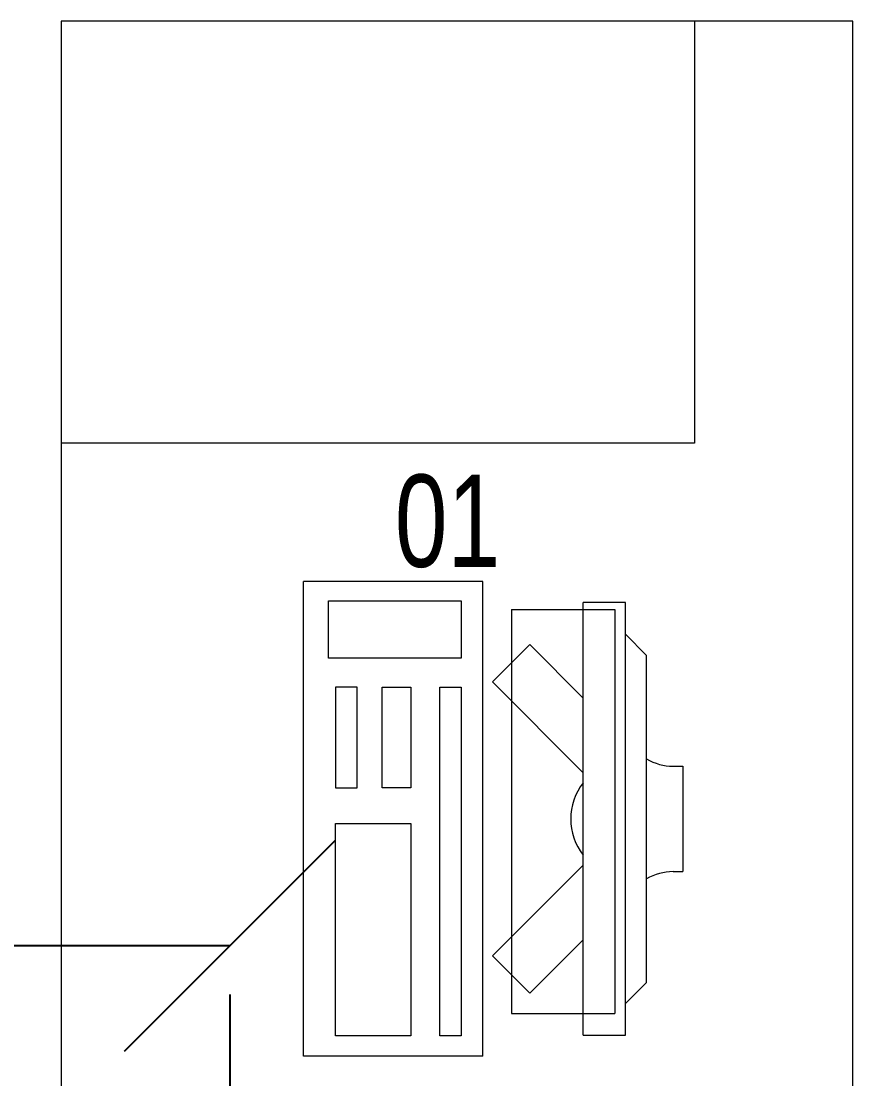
# Model space of a CAD drawing. Header units: inches. Extents: x -12418 to 57169, y -29325 to 19878.
# Drawn here: x 24642 to 25430, y -12827 to -11824 of the extents above; entities that cross this region are included whole.
import ezdxf

# ---------------------------------------------------------------- set-up
doc = ezdxf.new("R2010")
doc.units = ezdxf.units.IN
doc.header["$LTSCALE"] = 25
doc.header["$MEASUREMENT"] = 0
doc.linetypes.add('00-Ground Floor$0$HIDDEN', pattern=[9.525, 6.35, -3.175])
doc.linetypes.add('DASHDOT', pattern=[25.4, 12.7, -6.35, 0, -6.35])
doc.layers.get('0').update_dxf_attribs({"color": 8})
doc.layers.get('Defpoints').update_dxf_attribs({"color": 8})
for name, color, linetype, lineweight in [('00-Ground Floor$0$72_EGR_EQP_TAG', 142, 'Continuous', 5), ('00-Ground Floor$0$LOADING', 253, 'Continuous', 5), ('E-LITE-CLNG-CNDT', 6, 'DASHDOT', 35), ('T-DATA-DIM', 251, 'DASHDOT', 25), ('T-DATA-DIM @ 100', 251, 'DASHDOT', 25)]:
    doc.layers.add(name, color=color, linetype=linetype, lineweight=lineweight)
doc.styles.add('00-Ground Floor$0$X3G_ENTITY_257CFD', font='swisscl.ttf', dxfattribs={"height": 200})
doc.styles.add('DC_Simplex', font='SIMPLEX.shx', dxfattribs={"width": 0.7})
doc.dimstyles.new('DevCad-MM', dxfattribs={"dimscale": 0.01, "dimtxt": 2, "dimasz": 2, "dimexe": 1, "dimexo": 1, "dimgap": 0.6, "dimtad": 1, "dimdec": 0, "dimrnd": 10, "dimzin": 1, "dimdsep": 46, "dimtxsty": 'DC_Simplex', "dimblk1": 'OBLIQUE', "dimblk2": 'OBLIQUE', "dimsah": 1, "dimcen": 3, "dimclrd": 256, "dimclre": 256, "dimclrt": 45, "dimadec": 0, "dimazin": 0, "dimtfac": 1, "dimtdec": 0, "dimtix": 1, "dimtmove": 2, "dimatfit": 2, "dimldrblk": 'OBLIQUE', "dimfxl": 1, "dimtolj": 1, "dimtzin": 0, "dimarcsym": 0})

# ---------------------------------------------------------------- blocks, each defined once
blk = doc.blocks.new('00-Ground Floor$0$GF21043-P')
at = {"color": 0}
for p, q in [((0.8, 0.75), (-0.8, 0.75)), ((-0.8, 0.75), (-0.8, 0)), ((-0.8, 0), (0.8, 0))]:
    blk.add_line(p, q, dxfattribs=at)
at = {"color": 0, "linetype": '00-Ground Floor$0$HIDDEN'}
for p, q in [((-0.8, 0.6), (-0.4, 0.6)), ((-0.4, 0.6), (-0.4, 0))]:
    blk.add_line(p, q, dxfattribs=at)
blk = doc.blocks.new('00-Ground Floor$0$ITCWLS1-P')
at = {"layer": '00-Ground Floor$0$LOADING'}
for p, q in [((-0.17, 0.45), (-0.17, 0)), ((-0.17, 0.45), (0, 0.45)), ((0, 0.45), (0, 0)), ((-0.2651, 0.43, 0), (-0.3051, 0.43, 0)), ((-0.3051, 0.43, 0), (-0.3051, 0.02, 0)), ((-0.2651, 0.43, 0), (-0.2651, 0.02, 0)), ((-0.1496, 0.4305), (-0.1291, 0.4305)), ((-0.1291, 0.4305), (-0.1291, 0.4089)), ((-0.197, 0.4094), (-0.295, 0.4094)), ((-0.295, 0.0264), (-0.295, 0.4094)), ((-0.197, 0.0264), (-0.197, 0.4094)), ((-0.3251, 0.38, 0), (-0.3051, 0.4, 0)), ((-0.3251, 0.38, 0), (-0.3251, 0.07, 0)), ((-0.3503, 0.275), (-0.3596, 0.275)), ((-0.3596, 0.175), (-0.3596, 0.275)), ((-0.3503, 0.175), (-0.3596, 0.175)), ((-0.3251, 0.07, 0), (-0.3051, 0.05, 0)), ((-0.197, 0.0264), (-0.295, 0.0264)), ((-0.3051, 0.02, 0), (-0.2651, 0.02, 0)), ((-0.17, 0), (0, 0))]:
    blk.add_line(p, q, dxfattribs=at)
at = {"layer": '00-Ground Floor$0$LOADING', "extrusion": (2.48281e-10, 3.18408e-10, -1)}
for p, q in [((-0.2651, 0.3395), (-0.2144, 0.3902)), ((-0.1791, 0.3548), (-0.2144, 0.3902)), ((-0.2651, 0.2688), (-0.1791, 0.3548))]:
    blk.add_line(p, q, dxfattribs=at)
at = {"layer": '00-Ground Floor$0$LOADING', "extrusion": (2.48281e-10, -3.18408e-10, -1)}
for p, q in [((-0.2651, 0.1812), (-0.1791, 0.0952)), ((-0.2651, 0.1105), (-0.2144, 0.0598)), ((-0.1791, 0.0952), (-0.2144, 0.0598))]:
    blk.add_line(p, q, dxfattribs=at)
at = {"layer": '00-Ground Floor$0$LOADING'}
for points in [[(-0.1291, 0.4089), (-0.1291, 0.1), (-0.1496, 0.1), (-0.1496, 0.4305)], [(-0.1496, 0.1), (-0.1496, 0.1), (-0.1496, 0.1), (-0.1496, 0.1), (-0.1496, 0.1), (-0.1496, 0.1), (-0.1496, 0.1), (-0.1496, 0.1), (-0.1496, 0.1)], [(-0.1496, 0.1), (-0.1496, 0.1), (-0.1496, 0.1), (-0.1496, 0.1), (-0.1496, 0.1), (-0.1496, 0.1), (-0.1496, 0.1), (-0.1496, 0.1), (-0.1496, 0.1), (-0.1496, 0.1), (-0.1496, 0.1), (-0.1496, 0.1), (-0.1496, 0.1), (-0.1496, 0.1), (-0.1496, 0.1), (-0.1496, 0.1), (-0.1496, 0.1), (-0.1496, 0.1)], [(-0.1496, 0.1), (-0.1496, 0.1), (-0.1496, 0.1), (-0.1496, 0.1), (-0.1496, 0.1), (-0.1496, 0.1), (-0.1496, 0.1), (-0.1496, 0.1), (-0.1496, 0.1), (-0.1496, 0.1)], [(-0.1496, 0.1), (-0.1496, 0.1), (-0.1496, 0.1), (-0.1496, 0.1), (-0.1496, 0.1), (-0.1496, 0.1), (-0.1496, 0.1)], [(-0.1496, 0.1), (-0.1496, 0.1), (-0.1496, 0.1), (-0.1496, 0.1), (-0.1496, 0.1), (-0.1496, 0.1), (-0.1496, 0.1), (-0.1496, 0.1), (-0.1496, 0.1), (-0.1496, 0.1)], [(-0.1496, 0.1), (-0.1496, 0.1), (-0.1496, 0.1), (-0.1496, 0.1), (-0.1496, 0.1), (-0.1496, 0.1), (-0.1496, 0.1), (-0.1496, 0.1), (-0.1496, 0.1), (-0.1496, 0.1), (-0.1496, 0.1), (-0.1496, 0.1), (-0.1496, 0.1), (-0.1496, 0.1), (-0.1496, 0.1)], [(-0.1496, 0.1), (-0.1496, 0.1), (-0.1496, 0.1), (-0.1496, 0.1), (-0.1496, 0.1), (-0.1496, 0.1), (-0.1496, 0.1), (-0.1496, 0.1), (-0.1496, 0.1), (-0.1496, 0.1)], [(-0.1496, 0.1), (-0.1496, 0.1), (-0.1496, 0.1), (-0.1496, 0.1), (-0.1496, 0.1), (-0.1496, 0.1), (-0.1496, 0.1), (-0.1496, 0.1), (-0.1496, 0.1), (-0.1496, 0.1)], [(-0.1496, 0.1), (-0.1496, 0.1), (-0.1496, 0.1), (-0.1496, 0.1), (-0.1496, 0.1), (-0.1496, 0.1), (-0.1496, 0.1), (-0.1496, 0.1), (-0.1496, 0.1), (-0.1496, 0.1), (-0.1496, 0.1), (-0.1496, 0.1), (-0.1496, 0.1), (-0.1496, 0.1), (-0.1496, 0.1), (-0.1496, 0.1), (-0.1496, 0.1), (-0.1496, 0.1), (-0.1496, 0.1), (-0.1496, 0.1), (-0.1496, 0.1), (-0.1496, 0.1), (-0.1496, 0.1), (-0.1496, 0.1), (-0.1496, 0.1), (-0.1496, 0.1), (-0.1496, 0.1), (-0.1496, 0.1), (-0.1496, 0.1), (-0.1496, 0.1), (-0.1496, 0.1), (-0.1496, 0.1), (-0.1496, 0.1), (-0.1496, 0.1), (-0.1496, 0.1), (-0.1496, 0.1), (-0.1496, 0.1), (-0.1496, 0.1), (-0.1496, 0.1), (-0.1496, 0.1), (-0.1496, 0.1), (-0.1496, 0.1), (-0.1496, 0.1), (-0.1496, 0.1), (-0.1496, 0.1), (-0.1496, 0.1), (-0.1496, 0.1), (-0.1496, 0.1), (-0.1496, 0.1), (-0.1496, 0.1), (-0.1496, 0.1), (-0.1496, 0.1), (-0.1496, 0.1), (-0.1496, 0.1)], [(-0.1496, 0.1), (-0.1496, 0.1), (-0.1496, 0.1), (-0.1496, 0.1), (-0.1496, 0.1), (-0.1496, 0.1), (-0.1496, 0.1), (-0.1496, 0.1), (-0.1496, 0.1), (-0.1496, 0.1), (-0.1496, 0.1), (-0.1496, 0.1), (-0.1496, 0.1), (-0.1496, 0.1), (-0.1496, 0.1), (-0.1496, 0.1), (-0.1496, 0.1), (-0.1496, 0.1), (-0.1496, 0.1), (-0.1496, 0.1), (-0.1496, 0.1), (-0.1496, 0.1), (-0.1496, 0.1), (-0.1496, 0.1), (-0.1496, 0.1), (-0.1496, 0.1), (-0.1496, 0.1), (-0.1496, 0.1), (-0.1496, 0.1), (-0.1496, 0.1), (-0.1496, 0.1), (-0.1496, 0.1), (-0.1496, 0.1), (-0.1496, 0.1), (-0.1496, 0.1), (-0.1496, 0.1), (-0.1496, 0.1), (-0.1496, 0.1), (-0.1496, 0.1), (-0.1496, 0.1), (-0.1496, 0.1), (-0.1496, 0.1), (-0.1496, 0.1), (-0.1496, 0.1), (-0.1496, 0.1), (-0.1496, 0.1), (-0.1496, 0.1), (-0.1496, 0.1), (-0.1496, 0.1), (-0.1496, 0.1), (-0.1496, 0.1), (-0.1496, 0.1), (-0.1496, 0.1), (-0.1496, 0.1), (-0.1496, 0.1), (-0.1496, 0.1), (-0.1496, 0.1), (-0.1496, 0.1), (-0.1496, 0.1), (-0.1496, 0.1), (-0.1496, 0.1), (-0.1496, 0.1), (-0.1496, 0.1), (-0.1496, 0.1), (-0.1496, 0.1), (-0.1496, 0.1), (-0.1496, 0.1), (-0.1496, 0.1), (-0.1496, 0.1), (-0.1496, 0.1), (-0.1496, 0.1), (-0.1496, 0.1), (-0.1496, 0.1), (-0.1496, 0.1), (-0.1496, 0.1), (-0.1496, 0.1), (-0.1496, 0.1), (-0.1496, 0.1), (-0.1496, 0.1), (-0.1496, 0.1), (-0.1496, 0.1), (-0.1496, 0.1), (-0.1496, 0.1), (-0.1496, 0.1), (-0.1496, 0.1), (-0.1496, 0.1), (-0.1496, 0.1), (-0.1496, 0.1), (-0.1496, 0.1)], [(-0.1496, 0.1), (-0.1496, 0.1), (-0.1496, 0.1), (-0.1496, 0.1), (-0.1496, 0.1), (-0.1496, 0.1), (-0.1496, 0.1), (-0.1496, 0.1), (-0.1496, 0.1), (-0.1496, 0.1), (-0.1496, 0.1), (-0.1496, 0.1)], [(-0.1496, 0.1), (-0.1496, 0.1), (-0.1496, 0.1), (-0.1496, 0.1), (-0.1496, 0.1), (-0.1496, 0.1), (-0.1496, 0.1)], [(-0.1496, 0.1), (-0.1496, 0.1), (-0.1496, 0.1), (-0.1496, 0.1), (-0.1496, 0.1), (-0.1496, 0.1), (-0.1496, 0.1), (-0.1496, 0.1), (-0.1496, 0.1), (-0.1496, 0.1), (-0.1496, 0.1), (-0.1496, 0.1), (-0.1496, 0.1), (-0.1496, 0.1), (-0.1496, 0.1), (-0.1496, 0.1), (-0.1496, 0.1)], [(-0.1496, 0.1), (-0.1496, 0.1), (-0.1496, 0.1), (-0.1496, 0.1), (-0.1496, 0.1), (-0.1496, 0.1), (-0.1496, 0.1), (-0.1496, 0.1), (-0.1496, 0.1), (-0.1496, 0.1), (-0.1496, 0.1), (-0.1496, 0.1), (-0.1496, 0.1), (-0.1496, 0.1), (-0.1496, 0.1), (-0.1496, 0.1), (-0.1496, 0.1), (-0.1496, 0.1), (-0.1496, 0.1), (-0.1496, 0.1), (-0.1496, 0.1), (-0.1496, 0.1), (-0.1496, 0.1), (-0.1496, 0.1), (-0.1496, 0.1), (-0.1496, 0.1), (-0.1496, 0.1), (-0.1496, 0.1), (-0.1496, 0.1), (-0.1496, 0.1), (-0.1496, 0.1), (-0.1496, 0.1), (-0.1496, 0.1), (-0.1496, 0.1), (-0.1496, 0.1), (-0.1496, 0.1), (-0.1496, 0.1), (-0.1496, 0.1), (-0.1496, 0.1), (-0.1496, 0.1), (-0.1496, 0.1), (-0.1496, 0.1), (-0.1496, 0.1), (-0.1496, 0.1), (-0.1496, 0.1), (-0.1496, 0.1), (-0.1496, 0.1), (-0.1496, 0.1), (-0.1496, 0.1), (-0.1496, 0.1), (-0.1496, 0.1), (-0.1496, 0.1), (-0.1496, 0.1), (-0.1496, 0.1), (-0.1496, 0.1), (-0.1496, 0.1), (-0.1496, 0.1), (-0.1496, 0.1), (-0.1496, 0.1), (-0.1496, 0.1), (-0.1496, 0.1), (-0.1496, 0.1), (-0.1496, 0.1), (-0.1496, 0.1), (-0.1496, 0.1), (-0.1496, 0.1), (-0.1496, 0.1), (-0.1496, 0.1), (-0.1496, 0.1), (-0.1496, 0.1), (-0.1496, 0.1), (-0.1496, 0.1), (-0.1496, 0.1), (-0.1496, 0.1), (-0.1496, 0.1), (-0.1496, 0.1), (-0.1496, 0.1), (-0.1496, 0.1), (-0.1496, 0.1), (-0.1496, 0.1), (-0.1496, 0.1), (-0.1496, 0.1), (-0.1496, 0.1), (-0.1496, 0.1), (-0.1496, 0.1), (-0.1496, 0.1), (-0.1496, 0.1), (-0.1496, 0.1), (-0.1496, 0.1), (-0.1496, 0.1), (-0.1496, 0.1), (-0.1496, 0.1), (-0.1496, 0.1), (-0.1496, 0.1), (-0.1496, 0.1), (-0.1496, 0.1), (-0.1496, 0.1), (-0.1496, 0.1), (-0.1496, 0.1), (-0.1496, 0.1), (-0.1496, 0.1), (-0.1496, 0.1), (-0.1496, 0.1), (-0.1496, 0.1), (-0.1496, 0.1), (-0.1496, 0.1), (-0.1496, 0.1), (-0.1496, 0.1), (-0.1496, 0.1), (-0.1496, 0.1), (-0.1496, 0.1)], [(-0.1496, 0.1), (-0.1496, 0.1), (-0.1496, 0.1), (-0.1496, 0.1), (-0.1496, 0.1), (-0.1496, 0.1), (-0.1496, 0.1), (-0.1496, 0.1)]]:
    blk.add_lwpolyline(points, dxfattribs=at)
for points in [[(-0.1019, 0.4305), (-0.0304, 0.4305), (-0.0304, 0.2294), (-0.1019, 0.2294)], [(-0.1019, 0.1954), (-0.0747, 0.1954), (-0.0747, 0.1), (-0.1019, 0.1)], [(-0.0304, 0.1954), (-0.0508, 0.1954), (-0.0508, 0.1), (-0.0304, 0.1)], [(-0.1496, 0.1), (-0.1496, 0.1), (-0.1496, 0.1), (-0.1496, 0.1), (-0.1496, 0.1), (-0.1496, 0.1), (-0.1496, 0.1), (-0.1496, 0.1), (-0.1496, 0.1), (-0.1496, 0.1), (-0.1496, 0.1), (-0.1496, 0.1), (-0.1496, 0.1), (-0.1496, 0.1), (-0.1496, 0.1), (-0.1496, 0.1), (-0.1496, 0.1), (-0.1496, 0.1), (-0.1496, 0.1), (-0.1496, 0.1), (-0.1496, 0.1), (-0.1496, 0.1), (-0.1496, 0.1), (-0.1496, 0.1), (-0.1496, 0.1), (-0.1496, 0.1), (-0.1496, 0.1), (-0.1496, 0.1), (-0.1496, 0.1), (-0.1496, 0.1), (-0.1496, 0.1), (-0.1496, 0.1), (-0.1496, 0.1), (-0.1496, 0.1), (-0.1496, 0.1), (-0.1496, 0.1), (-0.1496, 0.1), (-0.1496, 0.1), (-0.1496, 0.1), (-0.1496, 0.1), (-0.1496, 0.1), (-0.1496, 0.1), (-0.1496, 0.1), (-0.1496, 0.1), (-0.1496, 0.1), (-0.1496, 0.1), (-0.1496, 0.1), (-0.1496, 0.1), (-0.1496, 0.1), (-0.1496, 0.1), (-0.1496, 0.1), (-0.1496, 0.1), (-0.1496, 0.1), (-0.1496, 0.1), (-0.1496, 0.1), (-0.1496, 0.1), (-0.1496, 0.1), (-0.1496, 0.1), (-0.1496, 0.1), (-0.1496, 0.1), (-0.1496, 0.1), (-0.1496, 0.1), (-0.1496, 0.1), (-0.1496, 0.1), (-0.1496, 0.1), (-0.1496, 0.1), (-0.1496, 0.1), (-0.1496, 0.1), (-0.1496, 0.1), (-0.1496, 0.1), (-0.1496, 0.1), (-0.1496, 0.1), (-0.1496, 0.1), (-0.1496, 0.1), (-0.1496, 0.1), (-0.1496, 0.1), (-0.1496, 0.1), (-0.1496, 0.1), (-0.1496, 0.1), (-0.1496, 0.1), (-0.1496, 0.1), (-0.1496, 0.1), (-0.1496, 0.1), (-0.1496, 0.1), (-0.1496, 0.1), (-0.1496, 0.1), (-0.1496, 0.1), (-0.1496, 0.1), (-0.1496, 0.1), (-0.1496, 0.1), (-0.1496, 0.1), (-0.1496, 0.1), (-0.1496, 0.1), (-0.1496, 0.1), (-0.1496, 0.1), (-0.1496, 0.1), (-0.1496, 0.1), (-0.1496, 0.1), (-0.1496, 0.1), (-0.1496, 0.1), (-0.1496, 0.1), (-0.1496, 0.1), (-0.1496, 0.1), (-0.1496, 0.1), (-0.1496, 0.1), (-0.1496, 0.1), (-0.1496, 0.1), (-0.1496, 0.1), (-0.1496, 0.1), (-0.1496, 0.1), (-0.1496, 0.1), (-0.1496, 0.1), (-0.1496, 0.1), (-0.1496, 0.1), (-0.1496, 0.1), (-0.1496, 0.1), (-0.1496, 0.1), (-0.1496, 0.1), (-0.1496, 0.1), (-0.1496, 0.1), (-0.1496, 0.1), (-0.1496, 0.1), (-0.1496, 0.1), (-0.1496, 0.1), (-0.1496, 0.1), (-0.1496, 0.1), (-0.1496, 0.1), (-0.1496, 0.1), (-0.1496, 0.1), (-0.1496, 0.1), (-0.1496, 0.1), (-0.1496, 0.1), (-0.1496, 0.1), (-0.1496, 0.1), (-0.1496, 0.1), (-0.1496, 0.1), (-0.1496, 0.1), (-0.1496, 0.1), (-0.1496, 0.1), (-0.1496, 0.1), (-0.1496, 0.1), (-0.1496, 0.1), (-0.1496, 0.1), (-0.1496, 0.1), (-0.1496, 0.1), (-0.1496, 0.1), (-0.1496, 0.1), (-0.1496, 0.1), (-0.1496, 0.1), (-0.1496, 0.1), (-0.1496, 0.1), (-0.1496, 0.1), (-0.1496, 0.1), (-0.1496, 0.1), (-0.1496, 0.1), (-0.1496, 0.1), (-0.1496, 0.1), (-0.1496, 0.1), (-0.1496, 0.1), (-0.1496, 0.1), (-0.1496, 0.1), (-0.1496, 0.1), (-0.1496, 0.1), (-0.1496, 0.1), (-0.1496, 0.1), (-0.1496, 0.1), (-0.1496, 0.1), (-0.1496, 0.1), (-0.1496, 0.1), (-0.1496, 0.1), (-0.1496, 0.1), (-0.1496, 0.1), (-0.1496, 0.1), (-0.1496, 0.1), (-0.1496, 0.1), (-0.1496, 0.1), (-0.1496, 0.1), (-0.1496, 0.1), (-0.1496, 0.1), (-0.1496, 0.1), (-0.1496, 0.1), (-0.1496, 0.1), (-0.1496, 0.1), (-0.1496, 0.1), (-0.1496, 0.1), (-0.1496, 0.1), (-0.1496, 0.1), (-0.1496, 0.1), (-0.1496, 0.1), (-0.1496, 0.1), (-0.1496, 0.1), (-0.1496, 0.1), (-0.1496, 0.1), (-0.1496, 0.1), (-0.1496, 0.1), (-0.1496, 0.1), (-0.1496, 0.1), (-0.1496, 0.1), (-0.1496, 0.1), (-0.1496, 0.1), (-0.1496, 0.1), (-0.1496, 0.1), (-0.1496, 0.1), (-0.1496, 0.1), (-0.1496, 0.1), (-0.1496, 0.1), (-0.1496, 0.1), (-0.1496, 0.1), (-0.1496, 0.1), (-0.1496, 0.1), (-0.1496, 0.1), (-0.1496, 0.1), (-0.1496, 0.1), (-0.1496, 0.1), (-0.1496, 0.1), (-0.1496, 0.1), (-0.1496, 0.1), (-0.1496, 0.1), (-0.1496, 0.1), (-0.1496, 0.1), (-0.1496, 0.1), (-0.1496, 0.1), (-0.1496, 0.1), (-0.1496, 0.1), (-0.1496, 0.1), (-0.1496, 0.1), (-0.1496, 0.1), (-0.1496, 0.1), (-0.1496, 0.1), (-0.1496, 0.1), (-0.1496, 0.1), (-0.1496, 0.1), (-0.1496, 0.1), (-0.1496, 0.1), (-0.1496, 0.1), (-0.1496, 0.1), (-0.1496, 0.1), (-0.1496, 0.1), (-0.1496, 0.1), (-0.1496, 0.1), (-0.1496, 0.1), (-0.1496, 0.1), (-0.1496, 0.1), (-0.1496, 0.1), (-0.1496, 0.1), (-0.1496, 0.1), (-0.1496, 0.1), (-0.1496, 0.1), (-0.1496, 0.1), (-0.1496, 0.1), (-0.1496, 0.1), (-0.1496, 0.1), (-0.1496, 0.1), (-0.1496, 0.1), (-0.1496, 0.1), (-0.1496, 0.1), (-0.1496, 0.1), (-0.1496, 0.1), (-0.1496, 0.1), (-0.1496, 0.1), (-0.1496, 0.1), (-0.1496, 0.1), (-0.1496, 0.1), (-0.1496, 0.1), (-0.1496, 0.1), (-0.1496, 0.1), (-0.1496, 0.1), (-0.1496, 0.1), (-0.1496, 0.1), (-0.1496, 0.1), (-0.1496, 0.1), (-0.1496, 0.1), (-0.1496, 0.1), (-0.1496, 0.1), (-0.1496, 0.1), (-0.1496, 0.1), (-0.1496, 0.1)], [(-0.1496, 0.1), (-0.1496, 0.1), (-0.1496, 0.1), (-0.1496, 0.1), (-0.1496, 0.1), (-0.1496, 0.1), (-0.1496, 0.1), (-0.1496, 0.1), (-0.1496, 0.1), (-0.1496, 0.1), (-0.1496, 0.1), (-0.1496, 0.1), (-0.1496, 0.1), (-0.1496, 0.1), (-0.1496, 0.1), (-0.1496, 0.1), (-0.1496, 0.1), (-0.1496, 0.1), (-0.1496, 0.1), (-0.1496, 0.1), (-0.1496, 0.1), (-0.1496, 0.1), (-0.1496, 0.1), (-0.1496, 0.1), (-0.1496, 0.1), (-0.1496, 0.1), (-0.1496, 0.1), (-0.1496, 0.1), (-0.1496, 0.1), (-0.1496, 0.1), (-0.1496, 0.1), (-0.1496, 0.1), (-0.1496, 0.1), (-0.1496, 0.1), (-0.1496, 0.1), (-0.1496, 0.1), (-0.1496, 0.1), (-0.1496, 0.1), (-0.1496, 0.1), (-0.1496, 0.1), (-0.1496, 0.1), (-0.1496, 0.1), (-0.1496, 0.1), (-0.1496, 0.1), (-0.1496, 0.1), (-0.1496, 0.1), (-0.1496, 0.1), (-0.1496, 0.1), (-0.1496, 0.1), (-0.1496, 0.1), (-0.1496, 0.1), (-0.1496, 0.1), (-0.1496, 0.1), (-0.1496, 0.1), (-0.1496, 0.1), (-0.1496, 0.1), (-0.1496, 0.1), (-0.1496, 0.1), (-0.1496, 0.1), (-0.1496, 0.1), (-0.1496, 0.1), (-0.1496, 0.1), (-0.1496, 0.1), (-0.1496, 0.1), (-0.1496, 0.1), (-0.1496, 0.1), (-0.1496, 0.1), (-0.1496, 0.1), (-0.1496, 0.1), (-0.1496, 0.1), (-0.1496, 0.1), (-0.1496, 0.1), (-0.1496, 0.1), (-0.1496, 0.1), (-0.1496, 0.1), (-0.1496, 0.1), (-0.1496, 0.1), (-0.1496, 0.1), (-0.1496, 0.1), (-0.1496, 0.1), (-0.1496, 0.1), (-0.1496, 0.1), (-0.1496, 0.1), (-0.1496, 0.1), (-0.1496, 0.1), (-0.1496, 0.1), (-0.1496, 0.1), (-0.1496, 0.1), (-0.1496, 0.1), (-0.1496, 0.1), (-0.1496, 0.1), (-0.1496, 0.1), (-0.1496, 0.1), (-0.1496, 0.1), (-0.1496, 0.1), (-0.1496, 0.1), (-0.1496, 0.1), (-0.1496, 0.1), (-0.1496, 0.1), (-0.1496, 0.1), (-0.1496, 0.1), (-0.1496, 0.1), (-0.1496, 0.1), (-0.1496, 0.1), (-0.1496, 0.1), (-0.1496, 0.1), (-0.1496, 0.1), (-0.1496, 0.1), (-0.1496, 0.1), (-0.1496, 0.1), (-0.1496, 0.1), (-0.1496, 0.1), (-0.1496, 0.1), (-0.1496, 0.1), (-0.1496, 0.1), (-0.1496, 0.1), (-0.1496, 0.1), (-0.1496, 0.1), (-0.1496, 0.1), (-0.1496, 0.1), (-0.1496, 0.1), (-0.1496, 0.1), (-0.1496, 0.1), (-0.1496, 0.1), (-0.1496, 0.1), (-0.1496, 0.1), (-0.1496, 0.1), (-0.1496, 0.1), (-0.1496, 0.1), (-0.1496, 0.1), (-0.1496, 0.1), (-0.1496, 0.1), (-0.1496, 0.1), (-0.1496, 0.1), (-0.1496, 0.1), (-0.1496, 0.1), (-0.1496, 0.1), (-0.1496, 0.1), (-0.1496, 0.1), (-0.1496, 0.1), (-0.1496, 0.1), (-0.1496, 0.1), (-0.1496, 0.1), (-0.1496, 0.1), (-0.1496, 0.1), (-0.1496, 0.1), (-0.1496, 0.1), (-0.1496, 0.1), (-0.1496, 0.1), (-0.1496, 0.1), (-0.1496, 0.1), (-0.1496, 0.1), (-0.1496, 0.1), (-0.1496, 0.1), (-0.1496, 0.1), (-0.1496, 0.1), (-0.1496, 0.1), (-0.1496, 0.1), (-0.1496, 0.1), (-0.1496, 0.1), (-0.1496, 0.1), (-0.1496, 0.1), (-0.1496, 0.1), (-0.1496, 0.1), (-0.1496, 0.1), (-0.1496, 0.1), (-0.1496, 0.1), (-0.1496, 0.1), (-0.1496, 0.1), (-0.1496, 0.1), (-0.1496, 0.1), (-0.1496, 0.1), (-0.1496, 0.1), (-0.1496, 0.1), (-0.1496, 0.1), (-0.1496, 0.1), (-0.1496, 0.1), (-0.1496, 0.1), (-0.1496, 0.1), (-0.1496, 0.1), (-0.1496, 0.1), (-0.1496, 0.1), (-0.1496, 0.1), (-0.1496, 0.1), (-0.1496, 0.1), (-0.1496, 0.1), (-0.1496, 0.1), (-0.1496, 0.1), (-0.1496, 0.1), (-0.1496, 0.1), (-0.1496, 0.1), (-0.1496, 0.1), (-0.1496, 0.1), (-0.1496, 0.1), (-0.1496, 0.1), (-0.1496, 0.1), (-0.1496, 0.1), (-0.1496, 0.1), (-0.1496, 0.1), (-0.1496, 0.1), (-0.1496, 0.1), (-0.1496, 0.1), (-0.1496, 0.1), (-0.1496, 0.1), (-0.1496, 0.1), (-0.1496, 0.1), (-0.1496, 0.1), (-0.1496, 0.1), (-0.1496, 0.1), (-0.1496, 0.1), (-0.1496, 0.1), (-0.1496, 0.1), (-0.1496, 0.1), (-0.1496, 0.1)], [(-0.1496, 0.1), (-0.1496, 0.1), (-0.1496, 0.1), (-0.1496, 0.1), (-0.1496, 0.1), (-0.1496, 0.1), (-0.1496, 0.1), (-0.1496, 0.1), (-0.1496, 0.1), (-0.1496, 0.1), (-0.1496, 0.1), (-0.1496, 0.1), (-0.1496, 0.1), (-0.1496, 0.1), (-0.1496, 0.1), (-0.1496, 0.1), (-0.1496, 0.1), (-0.1496, 0.1), (-0.1496, 0.1), (-0.1496, 0.1), (-0.1496, 0.1), (-0.1496, 0.1), (-0.1496, 0.1), (-0.1496, 0.1), (-0.1496, 0.1), (-0.1496, 0.1), (-0.1496, 0.1), (-0.1496, 0.1), (-0.1496, 0.1), (-0.1496, 0.1), (-0.1496, 0.1), (-0.1496, 0.1), (-0.1496, 0.1), (-0.1496, 0.1), (-0.1496, 0.1), (-0.1496, 0.1), (-0.1496, 0.1), (-0.1496, 0.1), (-0.1496, 0.1), (-0.1496, 0.1), (-0.1496, 0.1), (-0.1496, 0.1), (-0.1496, 0.1), (-0.1496, 0.1), (-0.1496, 0.1), (-0.1496, 0.1), (-0.1496, 0.1), (-0.1496, 0.1), (-0.1496, 0.1), (-0.1496, 0.1), (-0.1496, 0.1), (-0.1496, 0.1), (-0.1496, 0.1), (-0.1496, 0.1), (-0.1496, 0.1), (-0.1496, 0.1), (-0.1496, 0.1), (-0.1496, 0.1), (-0.1496, 0.1), (-0.1496, 0.1), (-0.1496, 0.1), (-0.1496, 0.1), (-0.1496, 0.1), (-0.1496, 0.1), (-0.1496, 0.1), (-0.1496, 0.1), (-0.1496, 0.1), (-0.1496, 0.1), (-0.1496, 0.1), (-0.1496, 0.1), (-0.1496, 0.1), (-0.1496, 0.1), (-0.1496, 0.1), (-0.1496, 0.1), (-0.1496, 0.1), (-0.1496, 0.1), (-0.1496, 0.1), (-0.1496, 0.1), (-0.1496, 0.1), (-0.1496, 0.1), (-0.1496, 0.1), (-0.1496, 0.1), (-0.1496, 0.1), (-0.1496, 0.1), (-0.1496, 0.1), (-0.1496, 0.1), (-0.1496, 0.1), (-0.1496, 0.1), (-0.1496, 0.1), (-0.1496, 0.1), (-0.1496, 0.1), (-0.1496, 0.1), (-0.1496, 0.1), (-0.1496, 0.1), (-0.1496, 0.1), (-0.1496, 0.1), (-0.1496, 0.1), (-0.1496, 0.1), (-0.1496, 0.1), (-0.1496, 0.1), (-0.1496, 0.1), (-0.1496, 0.1), (-0.1496, 0.1), (-0.1496, 0.1), (-0.1496, 0.1), (-0.1496, 0.1), (-0.1496, 0.1), (-0.1496, 0.1), (-0.1496, 0.1), (-0.1496, 0.1), (-0.1496, 0.1), (-0.1496, 0.1), (-0.1496, 0.1), (-0.1496, 0.1), (-0.1496, 0.1), (-0.1496, 0.1), (-0.1496, 0.1), (-0.1496, 0.1), (-0.1496, 0.1), (-0.1496, 0.1), (-0.1496, 0.1), (-0.1496, 0.1), (-0.1496, 0.1), (-0.1496, 0.1), (-0.1496, 0.1), (-0.1496, 0.1), (-0.1496, 0.1), (-0.1496, 0.1), (-0.1496, 0.1), (-0.1496, 0.1), (-0.1496, 0.1), (-0.1496, 0.1), (-0.1496, 0.1), (-0.1496, 0.1), (-0.1496, 0.1), (-0.1496, 0.1), (-0.1496, 0.1), (-0.1496, 0.1), (-0.1496, 0.1), (-0.1496, 0.1), (-0.1496, 0.1), (-0.1496, 0.1), (-0.1496, 0.1), (-0.1496, 0.1), (-0.1496, 0.1), (-0.1496, 0.1), (-0.1496, 0.1), (-0.1496, 0.1), (-0.1496, 0.1), (-0.1496, 0.1), (-0.1496, 0.1), (-0.1496, 0.1), (-0.1496, 0.1), (-0.1496, 0.1), (-0.1496, 0.1), (-0.1496, 0.1), (-0.1496, 0.1), (-0.1496, 0.1), (-0.1496, 0.1), (-0.1496, 0.1), (-0.1496, 0.1), (-0.1496, 0.1), (-0.1496, 0.1), (-0.1496, 0.1), (-0.1496, 0.1), (-0.1496, 0.1), (-0.1496, 0.1), (-0.1496, 0.1), (-0.1496, 0.1), (-0.1496, 0.1), (-0.1496, 0.1), (-0.1496, 0.1), (-0.1496, 0.1), (-0.1496, 0.1), (-0.1496, 0.1), (-0.1496, 0.1), (-0.1496, 0.1), (-0.1496, 0.1), (-0.1496, 0.1), (-0.1496, 0.1), (-0.1496, 0.1), (-0.1496, 0.1), (-0.1496, 0.1), (-0.1496, 0.1), (-0.1496, 0.1), (-0.1496, 0.1), (-0.1496, 0.1), (-0.1496, 0.1), (-0.1496, 0.1), (-0.1496, 0.1), (-0.1496, 0.1), (-0.1496, 0.1), (-0.1496, 0.1), (-0.1496, 0.1), (-0.1496, 0.1), (-0.1496, 0.1), (-0.1496, 0.1), (-0.1496, 0.1), (-0.1496, 0.1), (-0.1496, 0.1), (-0.1496, 0.1), (-0.1496, 0.1), (-0.1496, 0.1), (-0.1496, 0.1), (-0.1496, 0.1), (-0.1496, 0.1), (-0.1496, 0.1), (-0.1496, 0.1), (-0.1496, 0.1), (-0.1496, 0.1), (-0.1496, 0.1), (-0.1496, 0.1), (-0.1496, 0.1), (-0.1496, 0.1), (-0.1496, 0.1), (-0.1496, 0.1), (-0.1496, 0.1), (-0.1496, 0.1), (-0.1496, 0.1)], [(-0.1496, 0.0727), (-0.0236, 0.0727), (-0.0236, 0.0182), (-0.1496, 0.0182)]]:
    blk.add_lwpolyline(points, close=True, dxfattribs=at)
for centre, radius, start, end in [((-0.3503, 0.325), 0.05, 270, 300.3093), ((-0.3089, 0.225), 0.0556, 321.9431, 38.0569), ((-0.3503, 0.125), 0.05, 59.6907, 90)]:
    blk.add_arc(centre, radius, start, end, dxfattribs=at)
blk = doc.blocks.new('00-Ground Floor')
at = {"layer": '00-Ground Floor$0$LOADING', "extrusion": (-2.34183e-18, 2.24019e-05, 1), "xscale": 1000, "yscale": 1000, "zscale": 1000, "rotation": 270}
blk.add_blockref('00-Ground Floor$0$GF21043-P', (24680.4, -12624.2, -0.3), dxfattribs=at)
at = {"layer": '00-Ground Floor$0$LOADING', "extrusion": (-8.01373e-06, -1.94017e-16, 1), "xscale": 1000.000000000007, "yscale": 1000.000000000007, "zscale": 1000.000000000007, "rotation": 180.0000000064647}
blk.add_blockref('00-Ground Floor$0$ITCWLS1-P', (24909.9, -12355.4, -0.2), dxfattribs=at)
at = {"layer": '00-Ground Floor$0$72_EGR_EQP_TAG', "insert": (25046.4, -12254, 0), "char_height": 87.47, "attachment_point": 2, "style": '00-Ground Floor$0$X3G_ENTITY_257CFD'}
blk.add_mtext('01', dxfattribs=at)
blk = doc.blocks.new('_OBLIQUE')
at = {"color": 0, "linetype": 'ByBlock'}
blk.add_line((-0.5, -0.5), (0.5, 0.5), dxfattribs=at)
blk = doc.blocks.new('*D159')
at = {"layer": 'Defpoints', "color": 0, "transparency": 16777216}
for p in [(23949.5, -12700.6), (23949.5, -13164.3, 0), (24840.4, -13164.3, 0)]:
    blk.add_point(p, dxfattribs=at)
at = {"layer": 'T-DATA-DIM', "lineweight": -2, "transparency": 16777216}
for p, q in [((23949.5, -13064.3), (23949.5, -12600.6)), ((24840.4, -13064.3), (24840.4, -12600.6)), ((24840.4, -12700.6), (23949.5, -12700.6))]:
    blk.add_line(p, q, dxfattribs=at)
at = {"layer": 'T-DATA-DIM', "lineweight": -2, "transparency": 16777216, "xscale": 200, "yscale": 200, "zscale": 200, "rotation": 180}
blk.add_blockref('_OBLIQUE', (23949.5, -12700.6), dxfattribs=at)
at = {"layer": 'T-DATA-DIM', "lineweight": -2, "transparency": 16777216, "xscale": 200, "yscale": 200, "zscale": 200}
blk.add_blockref('_OBLIQUE', (24840.4, -12700.6), dxfattribs=at)
at = {"layer": 'T-DATA-DIM', "color": 45, "transparency": 16777216, "insert": (24395, -12540.6), "char_height": 200, "attachment_point": 5, "style": 'DC_Simplex'}
blk.add_mtext('\\A1;890', dxfattribs=at)

msp = doc.modelspace()

# ---------------------------------------------------------------- block references
at = {"layer": 'E-LITE-CLNG-CNDT'}
msp.add_blockref('00-Ground Floor', (0, 0), dxfattribs=at)

# ---------------------------------------------------------------- dimensions: what is measured, and where the dimension line sits
at = {"layer": 'T-DATA-DIM @ 100'}
dim = msp.add_linear_dim(base=(23949.5, -12700.6), p1=(24840.4, -13164.3, 0), p2=(23949.5, -13164.3, 0), dimstyle='DevCad-MM', override={"dimscale": 100, "dimtix": 1, "dimtofl": 1, "dimtmove": 2, "dimatfit": 2}, dxfattribs=at)
dim.commit()
dim.dimension.update_dxf_attribs({"geometry": '*D159', "text_midpoint": (24395, -12540.6)})

doc.saveas('drawing.dxf')
